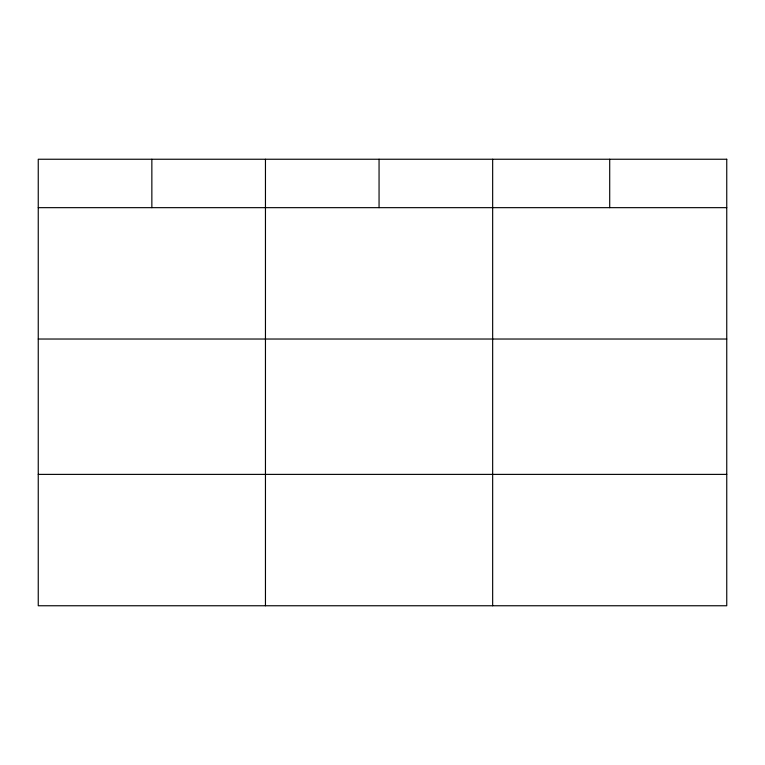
<?xml version="1.0" encoding="UTF-8"?>
<svg xmlns="http://www.w3.org/2000/svg" width="765" height="765" viewBox="0 0 765 765"><rect width="100%" height="100%" fill="white"/><g stroke="black" fill="none" stroke-linecap="round" stroke-linejoin="round"><path stroke-width="1.15" d="M38.25 207.659L726.75 207.659M38.25 339.029L726.75 339.029M38.25 474.386L726.75 474.386M609.705 159.244L609.705 207.659M492.66 159.244L492.66 605.756M379.058 159.244L379.058 207.659M265.455 159.244L265.455 605.756M151.853 159.244L151.853 207.659M726.75 159.244L38.25 159.244L38.25 605.756L726.75 605.756L726.75 159.244"/></g></svg>
